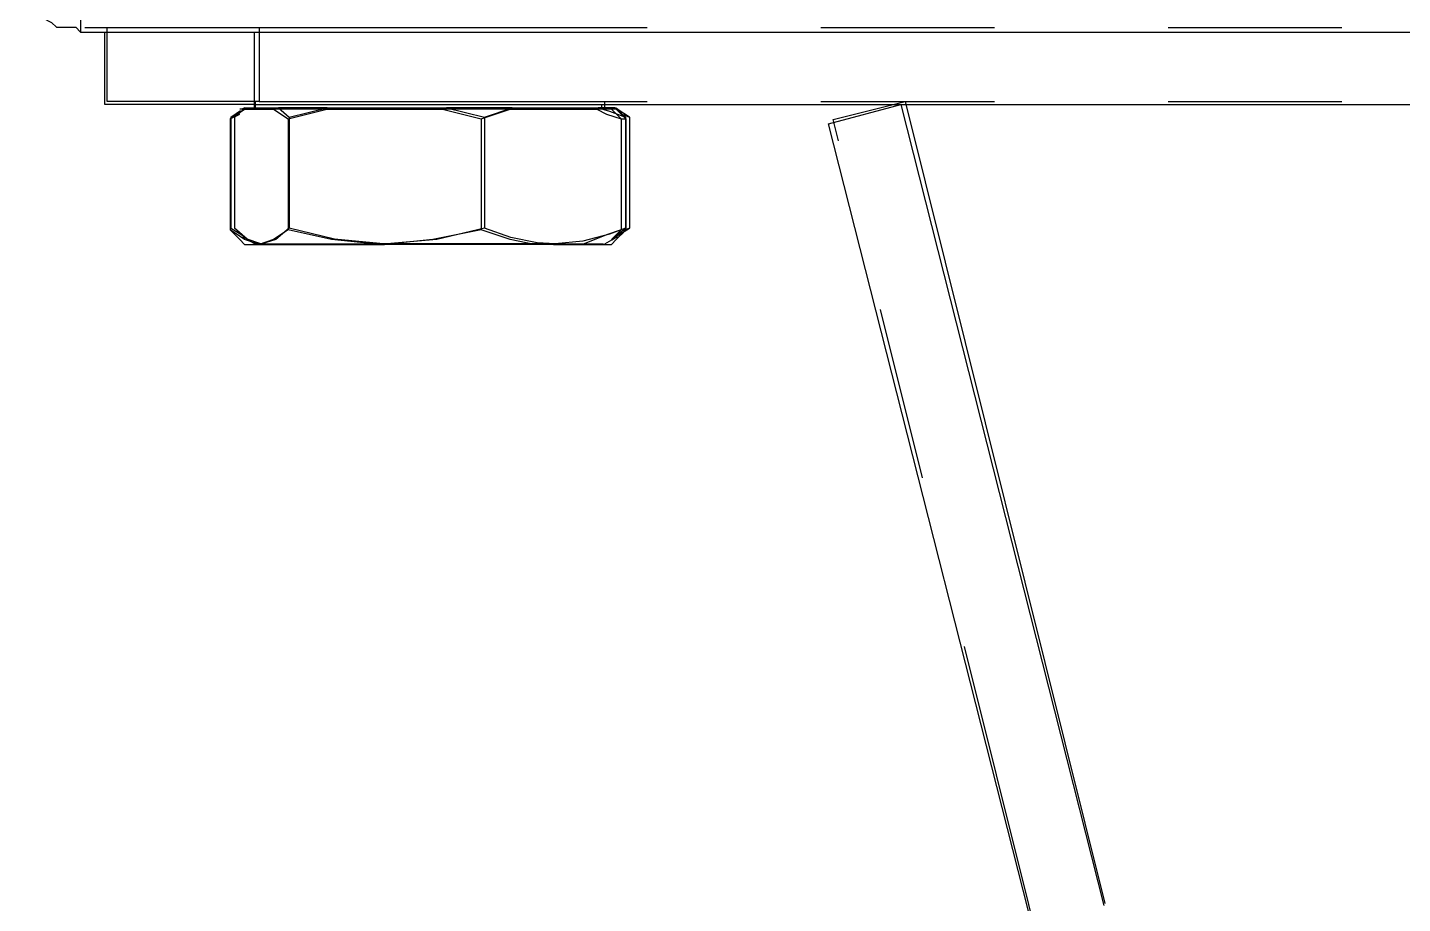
# Model space of a CAD drawing. Extents: x 3 to 592, y 5 to 207.
# Drawn here: x 78.99 to 89.04, y 68.98 to 75.39 of the extents above; entities that cross this region are included whole.
import ezdxf

# ---------------------------------------------------------------- set-up
doc = ezdxf.new("R2010")
doc.units = 0
doc.layers.get('0').update_dxf_attribs({"linetype": 'CONTINUOUS'})

msp = doc.modelspace()

# ---------------------------------------------------------------- linework, layer by layer
at = {"color": 7}
for points in [[(79.375, 75.811944), (79.375, 75.353333)], [(78.986944, 75.565), (79.022222, 75.529722), (79.0575, 75.494444), (79.092778, 75.459167), (79.163333, 75.423889), (79.198611, 75.388611), (79.269167, 75.388611), (79.339722, 75.388611), (79.375, 75.353333)], [(79.405586, 75.386177), (83.5158, 75.386177)], [(79.405586, 75.386177), (83.5158, 75.386177)], [(79.405586, 75.386177), (83.5158, 75.386177)], [(79.405586, 75.386177), (83.5158, 75.386177)], [(79.405586, 75.386177), (83.5158, 75.386177)], [(79.405586, 75.386177), (83.5158, 75.386177)], [(79.405586, 75.386177), (83.5158, 75.386177)], [(79.405586, 75.386177), (83.5158, 75.386177)], [(79.568569, 74.844522), (79.568569, 75.386036)], [(79.568569, 74.844522), (79.568569, 75.386036)], [(79.568569, 74.844522), (79.568569, 75.386036)], [(79.568569, 74.844522), (79.568569, 75.386036)], [(79.568569, 74.844522), (79.568569, 75.386036)], [(79.568569, 74.844522), (79.568569, 75.386036)], [(79.568569, 74.844522), (79.568569, 75.386036)], [(79.568569, 74.844522), (79.568569, 75.386036)], [(80.679678, 75.386177), (80.679678, 74.844663)], [(80.679678, 75.386177), (83.515659, 75.386177)], [(80.679678, 75.386177), (80.679678, 74.844663)], [(80.679678, 75.386177), (83.515659, 75.386177)], [(80.679678, 75.386177), (80.679678, 74.844663)], [(80.679678, 75.386177), (83.515659, 75.386177)], [(80.679678, 75.386177), (80.679678, 74.844663)], [(80.679678, 75.386177), (83.515659, 75.386177)], [(80.679678, 75.386177), (80.679678, 74.844663)], [(80.679678, 75.386177), (83.515659, 75.386177)], [(80.679678, 75.386177), (80.679678, 74.844663)], [(80.679678, 75.386177), (83.515659, 75.386177)], [(80.679678, 75.386177), (80.679678, 74.844663)], [(80.679678, 75.386177), (83.515659, 75.386177)], [(80.679678, 75.386177), (80.679678, 74.844663)], [(80.679678, 75.386177), (83.515659, 75.386177)], [(84.785659, 75.386177), (86.055659, 75.386177)], [(84.785659, 75.386177), (86.055659, 75.386177)], [(84.785659, 75.386177), (86.055659, 75.386177)], [(84.785659, 75.386177), (86.055659, 75.386177)], [(84.785659, 75.386177), (86.055659, 75.386177)], [(84.785659, 75.386177), (86.055659, 75.386177)], [(84.785659, 75.386177), (86.055659, 75.386177)], [(84.785659, 75.386177), (86.055659, 75.386177)], [(84.7858, 75.386177), (86.0558, 75.386177)], [(84.7858, 75.386177), (86.0558, 75.386177)], [(84.7858, 75.386177), (86.0558, 75.386177)], [(84.7858, 75.386177), (86.0558, 75.386177)], [(84.7858, 75.386177), (86.0558, 75.386177)], [(84.7858, 75.386177), (86.0558, 75.386177)], [(84.7858, 75.386177), (86.0558, 75.386177)], [(84.7858, 75.386177), (86.0558, 75.386177)], [(87.325659, 75.386177), (88.595659, 75.386177)], [(87.325659, 75.386177), (88.595659, 75.386177)], [(87.325659, 75.386177), (88.595659, 75.386177)], [(87.325659, 75.386177), (88.595659, 75.386177)], [(87.325659, 75.386177), (88.595659, 75.386177)], [(87.325659, 75.386177), (88.595659, 75.386177)], [(87.325659, 75.386177), (88.595659, 75.386177)], [(87.325659, 75.386177), (88.595659, 75.386177)], [(87.3258, 75.386177), (88.5958, 75.386177)], [(87.3258, 75.386177), (88.5958, 75.386177)], [(87.3258, 75.386177), (88.5958, 75.386177)], [(87.3258, 75.386177), (88.5958, 75.386177)], [(87.3258, 75.386177), (88.5958, 75.386177)], [(87.3258, 75.386177), (88.5958, 75.386177)], [(87.3258, 75.386177), (88.5958, 75.386177)], [(87.3258, 75.386177), (88.5958, 75.386177)], [(79.375, 75.353333), (106.644722, 75.353333)], [(79.551389, 74.824167), (79.551389, 75.353333)], [(80.645, 75.353333), (80.645, 74.824167)], [(80.645, 75.353333), (105.374722, 75.353333)], [(80.645, 74.824167), (80.503889, 74.824167), (80.362778, 74.824167), (80.186389, 74.824167), (80.045278, 74.824167), (79.939444, 74.824167), (79.833611, 74.824167), (79.727778, 74.824167), (79.657222, 74.824167), (79.586667, 74.824167), (79.551389, 74.824167)], [(80.679678, 74.844522), (80.521634, 74.844522), (80.366764, 74.844522), (80.218245, 74.844522), (80.078897, 74.844522), (79.951897, 74.844522), (79.840067, 74.844522), (79.744817, 74.844522), (79.66897, 74.844522), (79.613584, 74.844522), (79.579717, 74.844522), (79.568428, 74.844522)], [(80.679678, 74.844522), (80.521634, 74.844522), (80.366764, 74.844522), (80.218245, 74.844522), (80.078897, 74.844522), (79.951897, 74.844522), (79.840067, 74.844522), (79.744817, 74.844522), (79.66897, 74.844522), (79.613584, 74.844522), (79.579717, 74.844522), (79.568428, 74.844522)], [(80.679678, 74.844522), (80.521634, 74.844522), (80.366764, 74.844522), (80.218245, 74.844522), (80.078897, 74.844522), (79.951897, 74.844522), (79.840067, 74.844522), (79.744817, 74.844522), (79.66897, 74.844522), (79.613584, 74.844522), (79.579717, 74.844522), (79.568428, 74.844522)], [(80.679678, 74.844522), (80.521634, 74.844522), (80.366764, 74.844522), (80.218245, 74.844522), (80.078897, 74.844522), (79.951897, 74.844522), (79.840067, 74.844522), (79.744817, 74.844522), (79.66897, 74.844522), (79.613584, 74.844522), (79.579717, 74.844522), (79.568428, 74.844522)], [(80.679678, 74.844522), (80.521634, 74.844522), (80.366764, 74.844522), (80.218245, 74.844522), (80.078897, 74.844522), (79.951897, 74.844522), (79.840067, 74.844522), (79.744817, 74.844522), (79.66897, 74.844522), (79.613584, 74.844522), (79.579717, 74.844522), (79.568428, 74.844522)], [(80.679678, 74.844522), (80.521634, 74.844522), (80.366764, 74.844522), (80.218245, 74.844522), (80.078897, 74.844522), (79.951897, 74.844522), (79.840067, 74.844522), (79.744817, 74.844522), (79.66897, 74.844522), (79.613584, 74.844522), (79.579717, 74.844522), (79.568428, 74.844522)], [(80.679678, 74.844522), (80.521634, 74.844522), (80.366764, 74.844522), (80.218245, 74.844522), (80.078897, 74.844522), (79.951897, 74.844522), (79.840067, 74.844522), (79.744817, 74.844522), (79.66897, 74.844522), (79.613584, 74.844522), (79.579717, 74.844522), (79.568428, 74.844522)], [(80.679678, 74.844522), (80.521634, 74.844522), (80.366764, 74.844522), (80.218245, 74.844522), (80.078897, 74.844522), (79.951897, 74.844522), (79.840067, 74.844522), (79.744817, 74.844522), (79.66897, 74.844522), (79.613584, 74.844522), (79.579717, 74.844522), (79.568428, 74.844522)], [(80.468611, 74.718333), (80.574444, 74.788889)], [(80.500008, 74.730398), (80.577619, 74.800248)], [(80.500008, 74.730398), (80.577619, 74.800248)], [(80.500008, 74.730398), (80.577619, 74.800248)], [(80.500008, 74.730398), (80.577619, 74.800248)], [(80.500008, 74.730398), (80.577619, 74.800248)], [(80.500008, 74.730398), (80.577619, 74.800248)], [(80.500008, 74.730398), (80.577619, 74.800248)], [(80.500008, 74.730398), (80.577619, 74.800248)], [(80.574444, 74.788889), (80.539167, 74.788889)], [(80.574903, 74.800072), (80.559734, 74.791252)], [(80.574903, 74.800072), (80.559734, 74.791252)], [(80.574903, 74.800072), (80.559734, 74.791252)], [(80.574903, 74.800072), (80.559734, 74.791252)], [(80.574903, 74.800072), (80.559734, 74.791252)], [(80.574903, 74.800072), (80.559734, 74.791252)], [(80.574903, 74.800072), (80.559734, 74.791252)], [(80.574903, 74.800072), (80.559734, 74.791252)], [(80.574444, 74.788889), (80.680278, 74.788889)], [(80.577761, 74.800072), (80.699469, 74.800072)], [(80.577761, 74.800072), (80.699469, 74.800072)], [(80.577761, 74.800072), (80.699469, 74.800072)], [(80.577761, 74.800072), (80.699469, 74.800072)], [(80.577761, 74.800072), (80.699469, 74.800072)], [(80.577761, 74.800072), (80.699469, 74.800072)], [(80.577761, 74.800072), (80.699469, 74.800072)], [(80.577761, 74.800072), (80.699469, 74.800072)], [(80.645, 74.824167), (80.645, 74.788889)], [(80.645, 74.824167), (105.374722, 74.824167)], [(80.651879, 74.844522), (80.651879, 74.800072)], [(80.651879, 74.844522), (80.651879, 74.800072)], [(80.651879, 74.844522), (80.651879, 74.800072)], [(80.651879, 74.844522), (80.651879, 74.800072)], [(80.651879, 74.844522), (80.651879, 74.800072)], [(80.651879, 74.844522), (80.651879, 74.800072)], [(80.651879, 74.844522), (80.651879, 74.800072)], [(80.651879, 74.844522), (80.651879, 74.800072)], [(80.679678, 74.844522), (83.515659, 74.844522)], [(80.679678, 74.844522), (83.515659, 74.844522)], [(80.679678, 74.844522), (83.515659, 74.844522)], [(80.679678, 74.844522), (83.515659, 74.844522)], [(80.679678, 74.844522), (83.515659, 74.844522)], [(80.679678, 74.844522), (83.515659, 74.844522)], [(80.679678, 74.844522), (83.515659, 74.844522)], [(80.679678, 74.844522), (83.515659, 74.844522)], [(80.680278, 74.788889), (80.786111, 74.788889)], [(80.699504, 74.800072), (80.821212, 74.800072)], [(80.699504, 74.800072), (80.821212, 74.800072)], [(80.699504, 74.800072), (80.821212, 74.800072)], [(80.699504, 74.800072), (80.821212, 74.800072)], [(80.699504, 74.800072), (80.821212, 74.800072)], [(80.699504, 74.800072), (80.821212, 74.800072)], [(80.699504, 74.800072), (80.821212, 74.800072)], [(80.699504, 74.800072), (80.821212, 74.800072)], [(80.786111, 74.788889), (80.891944, 74.718333)], [(81.174167, 74.788889), (81.103611, 74.788889), (81.068333, 74.788889), (80.997778, 74.788889), (80.9625, 74.788889), (80.927222, 74.788889), (80.891944, 74.788889), (80.856667, 74.788889), (80.786111, 74.788889)], [(80.821248, 74.800072), (80.898859, 74.730222)], [(80.821248, 74.800072), (80.898859, 74.730222)], [(80.821248, 74.800072), (80.898859, 74.730222)], [(80.821248, 74.800072), (80.898859, 74.730222)], [(80.821248, 74.800072), (80.898859, 74.730222)], [(80.821248, 74.800072), (80.898859, 74.730222)], [(80.821248, 74.800072), (80.898859, 74.730222)], [(80.821248, 74.800072), (80.898859, 74.730222)], [(81.177659, 74.800072), (81.126506, 74.800072), (81.076765, 74.800072), (81.02914, 74.800072), (80.983279, 74.800072), (80.939534, 74.800072), (80.897906, 74.800072), (80.858395, 74.800072), (80.821354, 74.800072)], [(81.177659, 74.800072), (81.126506, 74.800072), (81.076765, 74.800072), (81.02914, 74.800072), (80.983279, 74.800072), (80.939534, 74.800072), (80.897906, 74.800072), (80.858395, 74.800072), (80.821354, 74.800072)], [(81.177659, 74.800072), (81.126506, 74.800072), (81.076765, 74.800072), (81.02914, 74.800072), (80.983279, 74.800072), (80.939534, 74.800072), (80.897906, 74.800072), (80.858395, 74.800072), (80.821354, 74.800072)], [(81.177659, 74.800072), (81.126506, 74.800072), (81.076765, 74.800072), (81.02914, 74.800072), (80.983279, 74.800072), (80.939534, 74.800072), (80.897906, 74.800072), (80.858395, 74.800072), (80.821354, 74.800072)], [(81.177659, 74.800072), (81.126506, 74.800072), (81.076765, 74.800072), (81.02914, 74.800072), (80.983279, 74.800072), (80.939534, 74.800072), (80.897906, 74.800072), (80.858395, 74.800072), (80.821354, 74.800072)], [(81.177659, 74.800072), (81.126506, 74.800072), (81.076765, 74.800072), (81.02914, 74.800072), (80.983279, 74.800072), (80.939534, 74.800072), (80.897906, 74.800072), (80.858395, 74.800072), (80.821354, 74.800072)], [(81.177659, 74.800072), (81.126506, 74.800072), (81.076765, 74.800072), (81.02914, 74.800072), (80.983279, 74.800072), (80.939534, 74.800072), (80.897906, 74.800072), (80.858395, 74.800072), (80.821354, 74.800072)], [(81.177659, 74.800072), (81.126506, 74.800072), (81.076765, 74.800072), (81.02914, 74.800072), (80.983279, 74.800072), (80.939534, 74.800072), (80.897906, 74.800072), (80.858395, 74.800072), (80.821354, 74.800072)], [(80.891944, 74.718333), (81.174167, 74.788889)], [(80.899035, 74.730398), (81.17773, 74.800248)], [(80.899035, 74.730398), (81.17773, 74.800248)], [(80.899035, 74.730398), (81.17773, 74.800248)], [(80.899035, 74.730398), (81.17773, 74.800248)], [(80.899035, 74.730398), (81.17773, 74.800248)], [(80.899035, 74.730398), (81.17773, 74.800248)], [(80.899035, 74.730398), (81.17773, 74.800248)], [(80.899035, 74.730398), (81.17773, 74.800248)], [(81.174167, 74.788889), (81.5975, 74.788889)], [(81.177659, 74.800072), (81.613692, 74.800072)], [(81.177659, 74.800072), (81.613692, 74.800072)], [(81.177659, 74.800072), (81.613692, 74.800072)], [(81.177659, 74.800072), (81.613692, 74.800072)], [(81.177659, 74.800072), (81.613692, 74.800072)], [(81.177659, 74.800072), (81.613692, 74.800072)], [(81.177659, 74.800072), (81.613692, 74.800072)], [(81.177659, 74.800072), (81.613692, 74.800072)], [(81.5975, 74.788889), (82.020833, 74.788889)], [(81.613869, 74.800072), (82.049902, 74.800072)], [(81.613869, 74.800072), (82.049902, 74.800072)], [(81.613869, 74.800072), (82.049902, 74.800072)], [(81.613869, 74.800072), (82.049902, 74.800072)], [(81.613869, 74.800072), (82.049902, 74.800072)], [(81.613869, 74.800072), (82.049902, 74.800072)], [(81.613869, 74.800072), (82.049902, 74.800072)], [(81.613869, 74.800072), (82.049902, 74.800072)], [(82.020833, 74.788889), (82.303056, 74.718333)], [(82.514722, 74.788889), (82.444167, 74.788889), (82.408889, 74.788889), (82.338333, 74.788889), (82.267778, 74.788889), (82.2325, 74.788889), (82.161944, 74.788889), (82.091389, 74.788889), (82.020833, 74.788889)], [(82.050079, 74.800072), (82.328773, 74.730222)], [(82.050079, 74.800072), (82.328773, 74.730222)], [(82.050079, 74.800072), (82.328773, 74.730222)], [(82.050079, 74.800072), (82.328773, 74.730222)], [(82.050079, 74.800072), (82.328773, 74.730222)], [(82.050079, 74.800072), (82.328773, 74.730222)], [(82.050079, 74.800072), (82.328773, 74.730222)], [(82.050079, 74.800072), (82.328773, 74.730222)], [(82.529574, 74.800072), (82.472777, 74.800072), (82.414921, 74.800072), (82.356008, 74.800072), (82.296035, 74.800072), (82.235358, 74.800072), (82.173974, 74.800072), (82.112238, 74.800072), (82.050149, 74.800072)], [(82.529574, 74.800072), (82.472777, 74.800072), (82.414921, 74.800072), (82.356008, 74.800072), (82.296035, 74.800072), (82.235358, 74.800072), (82.173974, 74.800072), (82.112238, 74.800072), (82.050149, 74.800072)], [(82.529574, 74.800072), (82.472777, 74.800072), (82.414921, 74.800072), (82.356008, 74.800072), (82.296035, 74.800072), (82.235358, 74.800072), (82.173974, 74.800072), (82.112238, 74.800072), (82.050149, 74.800072)], [(82.529574, 74.800072), (82.472777, 74.800072), (82.414921, 74.800072), (82.356008, 74.800072), (82.296035, 74.800072), (82.235358, 74.800072), (82.173974, 74.800072), (82.112238, 74.800072), (82.050149, 74.800072)], [(82.529574, 74.800072), (82.472777, 74.800072), (82.414921, 74.800072), (82.356008, 74.800072), (82.296035, 74.800072), (82.235358, 74.800072), (82.173974, 74.800072), (82.112238, 74.800072), (82.050149, 74.800072)], [(82.529574, 74.800072), (82.472777, 74.800072), (82.414921, 74.800072), (82.356008, 74.800072), (82.296035, 74.800072), (82.235358, 74.800072), (82.173974, 74.800072), (82.112238, 74.800072), (82.050149, 74.800072)], [(82.529574, 74.800072), (82.472777, 74.800072), (82.414921, 74.800072), (82.356008, 74.800072), (82.296035, 74.800072), (82.235358, 74.800072), (82.173974, 74.800072), (82.112238, 74.800072), (82.050149, 74.800072)], [(82.529574, 74.800072), (82.472777, 74.800072), (82.414921, 74.800072), (82.356008, 74.800072), (82.296035, 74.800072), (82.235358, 74.800072), (82.173974, 74.800072), (82.112238, 74.800072), (82.050149, 74.800072)], [(82.303056, 74.718333), (82.514722, 74.788889)], [(82.328702, 74.730398), (82.529433, 74.800248)], [(82.328702, 74.730398), (82.529433, 74.800248)], [(82.328702, 74.730398), (82.529433, 74.800248)], [(82.328702, 74.730398), (82.529433, 74.800248)], [(82.328702, 74.730398), (82.529433, 74.800248)], [(82.328702, 74.730398), (82.529433, 74.800248)], [(82.328702, 74.730398), (82.529433, 74.800248)], [(82.328702, 74.730398), (82.529433, 74.800248)], [(82.514722, 74.788889), (82.832222, 74.788889)], [(82.529574, 74.800072), (82.843899, 74.800072)], [(82.529574, 74.800072), (82.843899, 74.800072)], [(82.529574, 74.800072), (82.843899, 74.800072)], [(82.529574, 74.800072), (82.843899, 74.800072)], [(82.529574, 74.800072), (82.843899, 74.800072)], [(82.529574, 74.800072), (82.843899, 74.800072)], [(82.529574, 74.800072), (82.843899, 74.800072)], [(82.529574, 74.800072), (82.843899, 74.800072)], [(82.832222, 74.788889), (83.149722, 74.788889)], [(82.844005, 74.800072), (83.15833, 74.800072)], [(82.844005, 74.800072), (83.15833, 74.800072)], [(82.844005, 74.800072), (83.15833, 74.800072)], [(82.844005, 74.800072), (83.15833, 74.800072)], [(82.844005, 74.800072), (83.15833, 74.800072)], [(82.844005, 74.800072), (83.15833, 74.800072)], [(82.844005, 74.800072), (83.15833, 74.800072)], [(82.844005, 74.800072), (83.15833, 74.800072)], [(83.149722, 74.788889), (83.220278, 74.753611), (83.326111, 74.718333)], [(83.255556, 74.788889), (83.220278, 74.788889), (83.185, 74.788889), (83.149722, 74.788889)], [(83.158471, 74.800072), (83.241374, 74.774672), (83.359202, 74.730222)], [(83.281591, 74.800072), (83.267832, 74.800072), (83.256543, 74.800072), (83.242432, 74.800072), (83.225499, 74.800072), (83.205743, 74.800072), (83.183518, 74.800072), (83.158471, 74.800072)], [(83.158471, 74.800072), (83.241374, 74.774672), (83.359202, 74.730222)], [(83.281591, 74.800072), (83.267832, 74.800072), (83.256543, 74.800072), (83.242432, 74.800072), (83.225499, 74.800072), (83.205743, 74.800072), (83.183518, 74.800072), (83.158471, 74.800072)], [(83.158471, 74.800072), (83.241374, 74.774672), (83.359202, 74.730222)], [(83.281591, 74.800072), (83.267832, 74.800072), (83.256543, 74.800072), (83.242432, 74.800072), (83.225499, 74.800072), (83.205743, 74.800072), (83.183518, 74.800072), (83.158471, 74.800072)], [(83.158471, 74.800072), (83.241374, 74.774672), (83.359202, 74.730222)], [(83.281591, 74.800072), (83.267832, 74.800072), (83.256543, 74.800072), (83.242432, 74.800072), (83.225499, 74.800072), (83.205743, 74.800072), (83.183518, 74.800072), (83.158471, 74.800072)], [(83.158471, 74.800072), (83.241374, 74.774672), (83.359202, 74.730222)], [(83.281591, 74.800072), (83.267832, 74.800072), (83.256543, 74.800072), (83.242432, 74.800072), (83.225499, 74.800072), (83.205743, 74.800072), (83.183518, 74.800072), (83.158471, 74.800072)], [(83.158471, 74.800072), (83.241374, 74.774672), (83.359202, 74.730222)], [(83.281591, 74.800072), (83.267832, 74.800072), (83.256543, 74.800072), (83.242432, 74.800072), (83.225499, 74.800072), (83.205743, 74.800072), (83.183518, 74.800072), (83.158471, 74.800072)], [(83.158471, 74.800072), (83.241374, 74.774672), (83.359202, 74.730222)], [(83.281591, 74.800072), (83.267832, 74.800072), (83.256543, 74.800072), (83.242432, 74.800072), (83.225499, 74.800072), (83.205743, 74.800072), (83.183518, 74.800072), (83.158471, 74.800072)], [(83.158471, 74.800072), (83.241374, 74.774672), (83.359202, 74.730222)], [(83.281591, 74.800072), (83.267832, 74.800072), (83.256543, 74.800072), (83.242432, 74.800072), (83.225499, 74.800072), (83.205743, 74.800072), (83.183518, 74.800072), (83.158471, 74.800072)], [(83.185, 74.788889), (83.185, 74.824167)], [(83.207437, 74.800072), (83.207437, 74.844522)], [(83.207437, 74.800072), (83.207437, 74.844522)], [(83.207437, 74.800072), (83.207437, 74.844522)], [(83.207437, 74.800072), (83.207437, 74.844522)], [(83.207437, 74.800072), (83.207437, 74.844522)], [(83.207437, 74.800072), (83.207437, 74.844522)], [(83.207437, 74.800072), (83.207437, 74.844522)], [(83.207437, 74.800072), (83.207437, 74.844522)], [(83.290833, 74.788889), (83.255556, 74.788889)], [(83.326111, 74.718333), (83.255556, 74.788889)], [(83.359343, 74.730398), (83.281732, 74.800248)], [(83.359343, 74.730398), (83.281732, 74.800248)], [(83.359343, 74.730398), (83.281732, 74.800248)], [(83.359343, 74.730398), (83.281732, 74.800248)], [(83.359343, 74.730398), (83.281732, 74.800248)], [(83.359343, 74.730398), (83.281732, 74.800248)], [(83.359343, 74.730398), (83.281732, 74.800248)], [(83.359343, 74.730398), (83.281732, 74.800248)], [(83.299476, 74.791394), (83.284307, 74.800213)], [(83.299476, 74.791394), (83.284307, 74.800213)], [(83.299476, 74.791394), (83.284307, 74.800213)], [(83.299476, 74.791394), (83.284307, 74.800213)], [(83.299476, 74.791394), (83.284307, 74.800213)], [(83.299476, 74.791394), (83.284307, 74.800213)], [(83.299476, 74.791394), (83.284307, 74.800213)], [(83.299476, 74.791394), (83.284307, 74.800213)], [(83.361389, 74.718333), (83.290833, 74.788889)], [(83.387106, 74.730398), (83.298559, 74.790018)], [(83.387106, 74.730398), (83.298559, 74.790018)], [(83.387106, 74.730398), (83.298559, 74.790018)], [(83.387106, 74.730398), (83.298559, 74.790018)], [(83.387106, 74.730398), (83.298559, 74.790018)], [(83.387106, 74.730398), (83.298559, 74.790018)], [(83.387106, 74.730398), (83.298559, 74.790018)], [(83.387106, 74.730398), (83.298559, 74.790018)], [(84.785659, 74.844522), (86.055659, 74.844522)], [(84.785659, 74.844522), (86.055659, 74.844522)], [(84.785659, 74.844522), (86.055659, 74.844522)], [(84.785659, 74.844522), (86.055659, 74.844522)], [(84.785659, 74.844522), (86.055659, 74.844522)], [(84.785659, 74.844522), (86.055659, 74.844522)], [(84.785659, 74.844522), (86.055659, 74.844522)], [(84.785659, 74.844522), (86.055659, 74.844522)], [(84.843056, 74.683056), (85.372222, 74.824167)], [(84.876323, 74.713465), (85.401961, 74.844346)], [(84.876323, 74.713465), (85.401961, 74.844346)], [(84.876323, 74.713465), (85.401961, 74.844346)], [(84.876323, 74.713465), (85.401961, 74.844346)], [(84.876323, 74.713465), (85.401961, 74.844346)], [(84.876323, 74.713465), (85.401961, 74.844346)], [(84.876323, 74.713465), (85.401961, 74.844346)], [(84.876323, 74.713465), (85.401961, 74.844346)], [(85.372222, 74.824167), (86.853889, 68.968056)], [(85.401891, 74.844522), (86.863096, 68.983472)], [(85.401891, 74.844522), (86.863096, 68.983472)], [(85.401891, 74.844522), (86.863096, 68.983472)], [(85.401891, 74.844522), (86.863096, 68.983472)], [(85.401891, 74.844522), (86.863096, 68.983472)], [(85.401891, 74.844522), (86.863096, 68.983472)], [(85.401891, 74.844522), (86.863096, 68.983472)], [(85.401891, 74.844522), (86.863096, 68.983472)], [(87.325659, 74.844522), (88.595659, 74.844522)], [(87.325659, 74.844522), (88.595659, 74.844522)], [(87.325659, 74.844522), (88.595659, 74.844522)], [(87.325659, 74.844522), (88.595659, 74.844522)], [(87.325659, 74.844522), (88.595659, 74.844522)], [(87.325659, 74.844522), (88.595659, 74.844522)], [(87.325659, 74.844522), (88.595659, 74.844522)], [(87.325659, 74.844522), (88.595659, 74.844522)], [(80.468611, 74.718333), (80.539167, 74.753611)], [(80.468611, 74.718333), (80.468611, 73.906944)], [(80.468611, 74.718333), (80.468611, 73.906944)], [(80.472245, 74.730398), (80.544564, 74.779082)], [(80.472245, 74.730398), (80.544564, 74.779082)], [(80.472245, 74.730398), (80.544564, 74.779082)], [(80.472245, 74.730398), (80.544564, 74.779082)], [(80.472245, 74.730398), (80.544564, 74.779082)], [(80.472245, 74.730398), (80.544564, 74.779082)], [(80.472245, 74.730398), (80.544564, 74.779082)], [(80.472245, 74.730398), (80.544564, 74.779082)], [(80.472245, 74.730398), (80.472245, 73.919715)], [(80.472245, 74.730398), (80.472245, 73.919715)], [(80.472245, 74.730398), (80.472245, 73.919715)], [(80.472245, 74.730398), (80.472245, 73.919715)], [(80.472245, 74.730398), (80.472245, 73.919715)], [(80.472245, 74.730398), (80.472245, 73.919715)], [(80.472245, 74.730398), (80.472245, 73.919715)], [(80.472245, 74.730398), (80.472245, 73.919715)], [(80.500008, 74.730398), (80.500008, 73.919715)], [(80.500008, 74.730398), (80.500008, 73.919715)], [(80.500008, 74.730398), (80.500008, 73.919715)], [(80.500008, 74.730398), (80.500008, 73.919715)], [(80.500008, 74.730398), (80.500008, 73.919715)], [(80.500008, 74.730398), (80.500008, 73.919715)], [(80.500008, 74.730398), (80.500008, 73.919715)], [(80.500008, 74.730398), (80.500008, 73.919715)], [(80.891944, 74.718333), (80.891944, 73.906944)], [(80.899035, 74.730398), (80.899035, 73.919715)], [(80.899035, 74.730398), (80.899035, 73.919715)], [(80.899035, 74.730398), (80.899035, 73.919715)], [(80.899035, 74.730398), (80.899035, 73.919715)], [(80.899035, 74.730398), (80.899035, 73.919715)], [(80.899035, 74.730398), (80.899035, 73.919715)], [(80.899035, 74.730398), (80.899035, 73.919715)], [(80.899035, 74.730398), (80.899035, 73.919715)], [(82.303056, 74.718333), (82.303056, 73.906944)], [(82.328702, 74.730398), (82.328702, 73.919715)], [(82.328702, 74.730398), (82.328702, 73.919715)], [(82.328702, 74.730398), (82.328702, 73.919715)], [(82.328702, 74.730398), (82.328702, 73.919715)], [(82.328702, 74.730398), (82.328702, 73.919715)], [(82.328702, 74.730398), (82.328702, 73.919715)], [(82.328702, 74.730398), (82.328702, 73.919715)], [(82.328702, 74.730398), (82.328702, 73.919715)], [(83.326111, 74.718333), (83.361389, 74.718333)], [(83.326111, 74.718333), (83.326111, 73.906944)], [(83.335142, 74.752094), (83.387001, 74.730575)], [(83.335142, 74.752094), (83.387001, 74.730575)], [(83.335142, 74.752094), (83.387001, 74.730575)], [(83.335142, 74.752094), (83.387001, 74.730575)], [(83.335142, 74.752094), (83.387001, 74.730575)], [(83.335142, 74.752094), (83.387001, 74.730575)], [(83.335142, 74.752094), (83.387001, 74.730575)], [(83.335142, 74.752094), (83.387001, 74.730575)], [(83.359343, 74.730398), (83.359343, 73.919715)], [(83.359343, 74.730398), (83.359343, 73.919715)], [(83.359343, 74.730398), (83.359343, 73.919715)], [(83.359343, 74.730398), (83.359343, 73.919715)], [(83.359343, 74.730398), (83.359343, 73.919715)], [(83.359343, 74.730398), (83.359343, 73.919715)], [(83.359343, 74.730398), (83.359343, 73.919715)], [(83.359343, 74.730398), (83.359343, 73.919715)], [(83.361389, 74.718333), (83.361389, 73.906944)], [(83.387106, 74.730398), (83.387106, 73.919715)], [(83.387106, 74.730398), (83.387106, 73.919715)], [(83.387106, 74.730398), (83.387106, 73.919715)], [(83.387106, 74.730398), (83.387106, 73.919715)], [(83.387106, 74.730398), (83.387106, 73.919715)], [(83.387106, 74.730398), (83.387106, 73.919715)], [(83.387106, 74.730398), (83.387106, 73.919715)], [(83.387106, 74.730398), (83.387106, 73.919715)], [(86.536389, 68.015556), (84.843056, 74.683056)], [(84.91516, 74.558147), (84.876393, 74.713641)], [(84.91516, 74.558147), (84.876393, 74.713641)], [(84.91516, 74.558147), (84.876393, 74.713641)], [(84.91516, 74.558147), (84.876393, 74.713641)], [(84.91516, 74.558147), (84.876393, 74.713641)], [(84.91516, 74.558147), (84.876393, 74.713641)], [(84.91516, 74.558147), (84.876393, 74.713641)], [(84.91516, 74.558147), (84.876393, 74.713641)], [(80.539167, 73.836389), (80.468611, 73.906944)], [(80.680278, 73.801111), (80.574444, 73.836389), (80.468611, 73.906944)], [(80.560651, 73.862459), (80.472104, 73.919609)], [(80.560651, 73.862459), (80.472104, 73.919609)], [(80.560651, 73.862459), (80.472104, 73.919609)], [(80.560651, 73.862459), (80.472104, 73.919609)], [(80.560651, 73.862459), (80.472104, 73.919609)], [(80.560651, 73.862459), (80.472104, 73.919609)], [(80.560651, 73.862459), (80.472104, 73.919609)], [(80.560651, 73.862459), (80.472104, 73.919609)], [(80.699504, 73.805627), (80.685393, 73.806332), (80.592613, 73.840199), (80.499832, 73.919927)], [(80.699504, 73.805627), (80.685393, 73.806332), (80.592613, 73.840199), (80.499832, 73.919927)], [(80.699504, 73.805627), (80.685393, 73.806332), (80.592613, 73.840199), (80.499832, 73.919927)], [(80.699504, 73.805627), (80.685393, 73.806332), (80.592613, 73.840199), (80.499832, 73.919927)], [(80.699504, 73.805627), (80.685393, 73.806332), (80.592613, 73.840199), (80.499832, 73.919927)], [(80.699504, 73.805627), (80.685393, 73.806332), (80.592613, 73.840199), (80.499832, 73.919927)], [(80.699504, 73.805627), (80.685393, 73.806332), (80.592613, 73.840199), (80.499832, 73.919927)], [(80.699504, 73.805627), (80.685393, 73.806332), (80.592613, 73.840199), (80.499832, 73.919927)], [(80.891944, 73.906944), (80.786111, 73.836389), (80.680278, 73.801111)], [(80.899035, 73.91975), (80.801316, 73.836847), (80.699363, 73.80545)], [(80.899035, 73.91975), (80.801316, 73.836847), (80.699363, 73.80545)], [(80.899035, 73.91975), (80.801316, 73.836847), (80.699363, 73.80545)], [(80.899035, 73.91975), (80.801316, 73.836847), (80.699363, 73.80545)], [(80.899035, 73.91975), (80.801316, 73.836847), (80.699363, 73.80545)], [(80.899035, 73.91975), (80.801316, 73.836847), (80.699363, 73.80545)], [(80.899035, 73.91975), (80.801316, 73.836847), (80.699363, 73.80545)], [(80.899035, 73.91975), (80.801316, 73.836847), (80.699363, 73.80545)], [(81.5975, 73.801111), (81.562222, 73.801111), (81.209444, 73.836389), (80.891944, 73.906944)], [(81.613869, 73.805627), (81.563069, 73.806332), (81.230399, 73.840199), (80.899141, 73.919927)], [(81.613869, 73.805627), (81.563069, 73.806332), (81.230399, 73.840199), (80.899141, 73.919927)], [(81.613869, 73.805627), (81.563069, 73.806332), (81.230399, 73.840199), (80.899141, 73.919927)], [(81.613869, 73.805627), (81.563069, 73.806332), (81.230399, 73.840199), (80.899141, 73.919927)], [(81.613869, 73.805627), (81.563069, 73.806332), (81.230399, 73.840199), (80.899141, 73.919927)], [(81.613869, 73.805627), (81.563069, 73.806332), (81.230399, 73.840199), (80.899141, 73.919927)], [(81.613869, 73.805627), (81.563069, 73.806332), (81.230399, 73.840199), (80.899141, 73.919927)], [(81.613869, 73.805627), (81.563069, 73.806332), (81.230399, 73.840199), (80.899141, 73.919927)], [(82.303056, 73.906944), (81.950278, 73.836389), (81.5975, 73.801111)], [(82.328702, 73.91975), (81.978394, 73.836847), (81.613975, 73.80545)], [(82.328702, 73.91975), (81.978394, 73.836847), (81.613975, 73.80545)], [(82.328702, 73.91975), (81.978394, 73.836847), (81.613975, 73.80545)], [(82.328702, 73.91975), (81.978394, 73.836847), (81.613975, 73.80545)], [(82.328702, 73.91975), (81.978394, 73.836847), (81.613975, 73.80545)], [(82.328702, 73.91975), (81.978394, 73.836847), (81.613975, 73.80545)], [(82.328702, 73.91975), (81.978394, 73.836847), (81.613975, 73.80545)], [(82.328702, 73.91975), (81.978394, 73.836847), (81.613975, 73.80545)], [(82.832222, 73.801111), (82.691111, 73.801111), (82.514722, 73.836389), (82.303056, 73.906944)], [(82.844005, 73.805627), (82.71383, 73.813388), (82.520508, 73.852546), (82.328597, 73.919927)], [(82.844005, 73.805627), (82.71383, 73.813388), (82.520508, 73.852546), (82.328597, 73.919927)], [(82.844005, 73.805627), (82.71383, 73.813388), (82.520508, 73.852546), (82.328597, 73.919927)], [(82.844005, 73.805627), (82.71383, 73.813388), (82.520508, 73.852546), (82.328597, 73.919927)], [(82.844005, 73.805627), (82.71383, 73.813388), (82.520508, 73.852546), (82.328597, 73.919927)], [(82.844005, 73.805627), (82.71383, 73.813388), (82.520508, 73.852546), (82.328597, 73.919927)], [(82.844005, 73.805627), (82.71383, 73.813388), (82.520508, 73.852546), (82.328597, 73.919927)], [(82.844005, 73.805627), (82.71383, 73.813388), (82.520508, 73.852546), (82.328597, 73.919927)], [(83.326111, 73.906944), (83.220278, 73.871667), (83.043889, 73.801111), (82.832222, 73.801111)], [(83.359343, 73.91975), (83.241162, 73.8753), (83.045371, 73.824148), (82.843934, 73.80545)], [(83.359343, 73.91975), (83.241162, 73.8753), (83.045371, 73.824148), (82.843934, 73.80545)], [(83.359343, 73.91975), (83.241162, 73.8753), (83.045371, 73.824148), (82.843934, 73.80545)], [(83.359343, 73.91975), (83.241162, 73.8753), (83.045371, 73.824148), (82.843934, 73.80545)], [(83.359343, 73.91975), (83.241162, 73.8753), (83.045371, 73.824148), (82.843934, 73.80545)], [(83.359343, 73.91975), (83.241162, 73.8753), (83.045371, 73.824148), (82.843934, 73.80545)], [(83.359343, 73.91975), (83.241162, 73.8753), (83.045371, 73.824148), (82.843934, 73.80545)], [(83.359343, 73.91975), (83.241162, 73.8753), (83.045371, 73.824148), (82.843934, 73.80545)], [(83.255556, 73.836389), (83.326111, 73.906944)], [(83.256931, 73.836565), (83.359237, 73.919821)], [(83.256931, 73.836565), (83.359237, 73.919821)], [(83.256931, 73.836565), (83.359237, 73.919821)], [(83.256931, 73.836565), (83.359237, 73.919821)], [(83.256931, 73.836565), (83.359237, 73.919821)], [(83.256931, 73.836565), (83.359237, 73.919821)], [(83.256931, 73.836565), (83.359237, 73.919821)], [(83.256931, 73.836565), (83.359237, 73.919821)], [(83.290833, 73.836389), (83.361389, 73.906944)], [(83.2987, 73.862459), (83.387248, 73.919609)], [(83.2987, 73.862459), (83.387248, 73.919609)], [(83.2987, 73.862459), (83.387248, 73.919609)], [(83.2987, 73.862459), (83.387248, 73.919609)], [(83.2987, 73.862459), (83.387248, 73.919609)], [(83.2987, 73.862459), (83.387248, 73.919609)], [(83.2987, 73.862459), (83.387248, 73.919609)], [(83.2987, 73.862459), (83.387248, 73.919609)], [(83.361389, 73.906944), (83.326111, 73.871667)], [(83.387106, 73.91975), (83.333131, 73.897173)], [(83.387106, 73.91975), (83.333131, 73.897173)], [(83.387106, 73.91975), (83.333131, 73.897173)], [(83.387106, 73.91975), (83.333131, 73.897173)], [(83.387106, 73.91975), (83.333131, 73.897173)], [(83.387106, 73.91975), (83.333131, 73.897173)], [(83.387106, 73.91975), (83.333131, 73.897173)], [(83.387106, 73.91975), (83.333131, 73.897173)], [(80.539167, 73.836389), (80.574444, 73.801111)], [(80.558852, 73.859319), (80.601538, 73.834625)], [(80.558852, 73.859319), (80.601538, 73.834625)], [(80.558852, 73.859319), (80.601538, 73.834625)], [(80.558852, 73.859319), (80.601538, 73.834625)], [(80.558852, 73.859319), (80.601538, 73.834625)], [(80.558852, 73.859319), (80.601538, 73.834625)], [(80.558852, 73.859319), (80.601538, 73.834625)], [(80.558852, 73.859319), (80.601538, 73.834625)], [(80.574444, 73.801111), (80.645, 73.801111)], [(80.601397, 73.834766), (80.651844, 73.805486)], [(80.601397, 73.834766), (80.651844, 73.805486)], [(80.601397, 73.834766), (80.651844, 73.805486)], [(80.601397, 73.834766), (80.651844, 73.805486)], [(80.601397, 73.834766), (80.651844, 73.805486)], [(80.601397, 73.834766), (80.651844, 73.805486)], [(80.601397, 73.834766), (80.651844, 73.805486)], [(80.601397, 73.834766), (80.651844, 73.805486)], [(80.645, 73.801111), (80.680278, 73.801111)], [(80.651879, 73.805627), (80.664932, 73.805627), (80.699504, 73.805627)], [(80.651879, 73.805627), (80.664932, 73.805627), (80.699504, 73.805627)], [(80.651879, 73.805627), (80.664932, 73.805627), (80.699504, 73.805627)], [(80.651879, 73.805627), (80.664932, 73.805627), (80.699504, 73.805627)], [(80.651879, 73.805627), (80.664932, 73.805627), (80.699504, 73.805627)], [(80.651879, 73.805627), (80.664932, 73.805627), (80.699504, 73.805627)], [(80.651879, 73.805627), (80.664932, 73.805627), (80.699504, 73.805627)], [(80.651879, 73.805627), (80.664932, 73.805627), (80.699504, 73.805627)], [(80.680278, 73.801111), (80.750833, 73.801111), (80.821389, 73.801111), (80.891944, 73.801111), (81.033056, 73.801111), (81.138889, 73.801111), (81.28, 73.801111), (81.421111, 73.801111), (81.5975, 73.801111)], [(80.699504, 73.805627), (80.755243, 73.805627), (80.830737, 73.805627), (80.925282, 73.805627), (81.037113, 73.805627), (81.164113, 73.805627), (81.304165, 73.805627), (81.454801, 73.805627), (81.613904, 73.805627)], [(80.699504, 73.805627), (80.755243, 73.805627), (80.830737, 73.805627), (80.925282, 73.805627), (81.037113, 73.805627), (81.164113, 73.805627), (81.304165, 73.805627), (81.454801, 73.805627), (81.613904, 73.805627)], [(80.699504, 73.805627), (80.755243, 73.805627), (80.830737, 73.805627), (80.925282, 73.805627), (81.037113, 73.805627), (81.164113, 73.805627), (81.304165, 73.805627), (81.454801, 73.805627), (81.613904, 73.805627)], [(80.699504, 73.805627), (80.755243, 73.805627), (80.830737, 73.805627), (80.925282, 73.805627), (81.037113, 73.805627), (81.164113, 73.805627), (81.304165, 73.805627), (81.454801, 73.805627), (81.613904, 73.805627)], [(80.699504, 73.805627), (80.755243, 73.805627), (80.830737, 73.805627), (80.925282, 73.805627), (81.037113, 73.805627), (81.164113, 73.805627), (81.304165, 73.805627), (81.454801, 73.805627), (81.613904, 73.805627)], [(80.699504, 73.805627), (80.755243, 73.805627), (80.830737, 73.805627), (80.925282, 73.805627), (81.037113, 73.805627), (81.164113, 73.805627), (81.304165, 73.805627), (81.454801, 73.805627), (81.613904, 73.805627)], [(80.699504, 73.805627), (80.755243, 73.805627), (80.830737, 73.805627), (80.925282, 73.805627), (81.037113, 73.805627), (81.164113, 73.805627), (81.304165, 73.805627), (81.454801, 73.805627), (81.613904, 73.805627)], [(80.699504, 73.805627), (80.755243, 73.805627), (80.830737, 73.805627), (80.925282, 73.805627), (81.037113, 73.805627), (81.164113, 73.805627), (81.304165, 73.805627), (81.454801, 73.805627), (81.613904, 73.805627)], [(82.832222, 73.801111), (82.691111, 73.801111), (82.55, 73.801111), (82.408889, 73.801111), (82.267778, 73.801111), (82.091389, 73.801111), (81.915, 73.801111), (81.773889, 73.801111), (81.5975, 73.801111)], [(82.844005, 73.805627), (82.719827, 73.805627), (82.581891, 73.805627), (82.433019, 73.805627), (82.275327, 73.805627), (82.111638, 73.805627), (81.945127, 73.805627), (81.778263, 73.805627), (81.613869, 73.805627)], [(82.844005, 73.805627), (82.719827, 73.805627), (82.581891, 73.805627), (82.433019, 73.805627), (82.275327, 73.805627), (82.111638, 73.805627), (81.945127, 73.805627), (81.778263, 73.805627), (81.613869, 73.805627)], [(82.844005, 73.805627), (82.719827, 73.805627), (82.581891, 73.805627), (82.433019, 73.805627), (82.275327, 73.805627), (82.111638, 73.805627), (81.945127, 73.805627), (81.778263, 73.805627), (81.613869, 73.805627)], [(82.844005, 73.805627), (82.719827, 73.805627), (82.581891, 73.805627), (82.433019, 73.805627), (82.275327, 73.805627), (82.111638, 73.805627), (81.945127, 73.805627), (81.778263, 73.805627), (81.613869, 73.805627)], [(82.844005, 73.805627), (82.719827, 73.805627), (82.581891, 73.805627), (82.433019, 73.805627), (82.275327, 73.805627), (82.111638, 73.805627), (81.945127, 73.805627), (81.778263, 73.805627), (81.613869, 73.805627)], [(82.844005, 73.805627), (82.719827, 73.805627), (82.581891, 73.805627), (82.433019, 73.805627), (82.275327, 73.805627), (82.111638, 73.805627), (81.945127, 73.805627), (81.778263, 73.805627), (81.613869, 73.805627)], [(82.844005, 73.805627), (82.719827, 73.805627), (82.581891, 73.805627), (82.433019, 73.805627), (82.275327, 73.805627), (82.111638, 73.805627), (81.945127, 73.805627), (81.778263, 73.805627), (81.613869, 73.805627)], [(82.844005, 73.805627), (82.719827, 73.805627), (82.581891, 73.805627), (82.433019, 73.805627), (82.275327, 73.805627), (82.111638, 73.805627), (81.945127, 73.805627), (81.778263, 73.805627), (81.613869, 73.805627)], [(82.832222, 73.801111), (82.938056, 73.801111), (83.008611, 73.801111), (83.114444, 73.801111), (83.149722, 73.801111), (83.185, 73.801111)], [(82.844005, 73.805627), (82.952661, 73.805627), (83.04403, 73.805627), (83.115997, 73.805627), (83.167855, 73.805627), (83.198547, 73.805627)], [(82.844005, 73.805627), (82.952661, 73.805627), (83.04403, 73.805627), (83.115997, 73.805627), (83.167855, 73.805627), (83.198547, 73.805627)], [(82.844005, 73.805627), (82.952661, 73.805627), (83.04403, 73.805627), (83.115997, 73.805627), (83.167855, 73.805627), (83.198547, 73.805627)], [(82.844005, 73.805627), (82.952661, 73.805627), (83.04403, 73.805627), (83.115997, 73.805627), (83.167855, 73.805627), (83.198547, 73.805627)], [(82.844005, 73.805627), (82.952661, 73.805627), (83.04403, 73.805627), (83.115997, 73.805627), (83.167855, 73.805627), (83.198547, 73.805627)], [(82.844005, 73.805627), (82.952661, 73.805627), (83.04403, 73.805627), (83.115997, 73.805627), (83.167855, 73.805627), (83.198547, 73.805627)], [(82.844005, 73.805627), (82.952661, 73.805627), (83.04403, 73.805627), (83.115997, 73.805627), (83.167855, 73.805627), (83.198547, 73.805627)], [(82.844005, 73.805627), (82.952661, 73.805627), (83.04403, 73.805627), (83.115997, 73.805627), (83.167855, 73.805627), (83.198547, 73.805627)], [(83.185, 73.801111), (83.255556, 73.801111)], [(83.207437, 73.805627), (83.257884, 73.834907)], [(83.207437, 73.805627), (83.257884, 73.834907)], [(83.207437, 73.805627), (83.257884, 73.834907)], [(83.207437, 73.805627), (83.257884, 73.834907)], [(83.207437, 73.805627), (83.257884, 73.834907)], [(83.207437, 73.805627), (83.257884, 73.834907)], [(83.207437, 73.805627), (83.257884, 73.834907)], [(83.207437, 73.805627), (83.257884, 73.834907)], [(83.255556, 73.801111), (83.290833, 73.836389)], [(83.257954, 73.834766), (83.300641, 73.859461)], [(83.257954, 73.834766), (83.300641, 73.859461)], [(83.257954, 73.834766), (83.300641, 73.859461)], [(83.257954, 73.834766), (83.300641, 73.859461)], [(83.257954, 73.834766), (83.300641, 73.859461)], [(83.257954, 73.834766), (83.300641, 73.859461)], [(83.257954, 73.834766), (83.300641, 73.859461)], [(83.257954, 73.834766), (83.300641, 73.859461)], [(85.529607, 72.093587), (85.222383, 73.325867)], [(85.529607, 72.093587), (85.222383, 73.325867)], [(85.529607, 72.093587), (85.222383, 73.325867)], [(85.529607, 72.093587), (85.222383, 73.325867)], [(85.529607, 72.093587), (85.222383, 73.325867)], [(85.529607, 72.093587), (85.222383, 73.325867)], [(85.529607, 72.093587), (85.222383, 73.325867)], [(85.529607, 72.093587), (85.222383, 73.325867)], [(86.540799, 68.037675), (85.83683, 70.861307)], [(86.540799, 68.037675), (85.83683, 70.861307)], [(86.540799, 68.037675), (85.83683, 70.861307)], [(86.540799, 68.037675), (85.83683, 70.861307)], [(86.540799, 68.037675), (85.83683, 70.861307)], [(86.540799, 68.037675), (85.83683, 70.861307)], [(86.540799, 68.037675), (85.83683, 70.861307)], [(86.540799, 68.037675), (85.83683, 70.861307)]]:
    msp.add_lwpolyline(points, dxfattribs=at)

doc.saveas('drawing.dxf')
